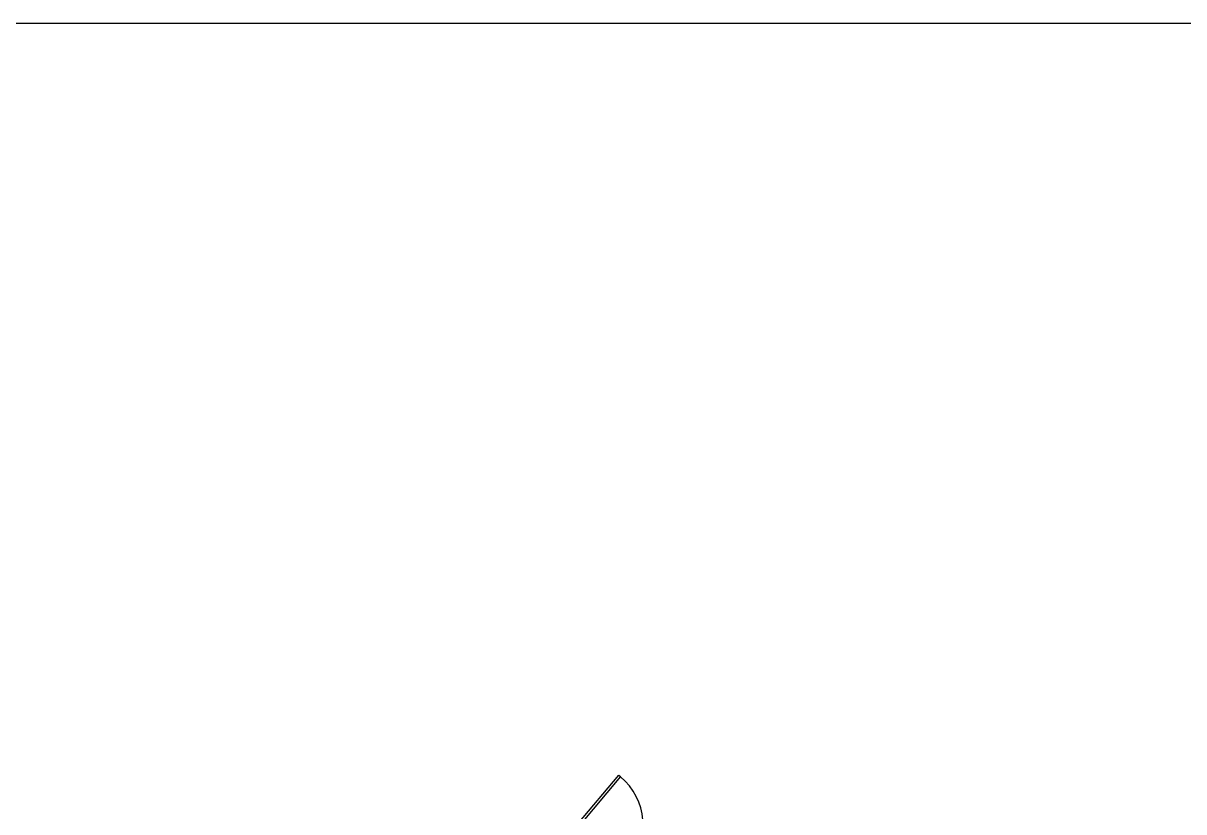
# Model space of a CAD drawing. Header units: millimetres. Extents: x 834140250 to 834644390, y 817877047 to 817987022.
# Drawn here: x 834383485 to 834409960, y 817969035 to 817987022 of the extents above; entities that cross this region are included whole.
import ezdxf

# ---------------------------------------------------------------- set-up
doc = ezdxf.new("R2010")
doc.units = ezdxf.units.MM
doc.header["$LTSCALE"] = 1000
doc.header["$MEASUREMENT"] = 0
doc.linetypes.add('3B52X-MAGP-P-L000_XB$0$HIDDEN2', pattern=[0.1875, 0.125, -0.0625])
for name, color, linetype in [('3B52X-MAGP-P-L000_XB$0$VPA090_Building Line Above', 1, '3B52X-MAGP-P-L000_XB$0$HIDDEN2'), ('3B52X-MAGP-P-L000_XB$0$VPA315_Door', 1, 'Continuous'), ('MGD031_1', 7, 'Continuous'), ('VPA050_Marks', 1, 'Continuous')]:
    doc.layers.add(name, color=color, linetype=linetype)

# ---------------------------------------------------------------- blocks, each defined once
blk = doc.blocks.new('GFA_GF')
at = {"layer": '3B52X-MAGP-P-L000_XB$0$VPA090_Building Line Above', "color": 253}
blk.add_lwpolyline([(-15509, 18872), (-15300, 19120), (-15147, 18992), (-1375, 35404), (-1528, 35533), (-1319, 35782), (14201, 22759, 0.414214), (14659, 22799, -0.000013), (16707, 25240, 0.364001)], format="xyb", dxfattribs=at)
at = {"layer": '3B52X-MAGP-P-L000_XB$0$VPA315_Door', "color": 253}
blk.add_lwpolyline([(20506, 29184), (20468, 29217), (21400, 30327), (21438, 30295)], close=True, dxfattribs=at)
blk.add_arc((20506, 29184), 1450, 320, 50, dxfattribs=at)

msp = doc.modelspace()

# ---------------------------------------------------------------- linework, layer by layer
at = {"layer": 'VPA050_Marks', "ltscale": 500}
msp.add_lwpolyline([(834351165.4, 817987021.7), (834490298.8, 817987021.7), (834490298.8, 817877046.9), (834351165.4, 817877046.9)], close=True, dxfattribs=at)

# ---------------------------------------------------------------- block references
at = {"layer": 'MGD031_1'}
msp.add_blockref('GFA_GF', (834375670.3, 817939541.2), dxfattribs=at)

doc.saveas('drawing.dxf')
